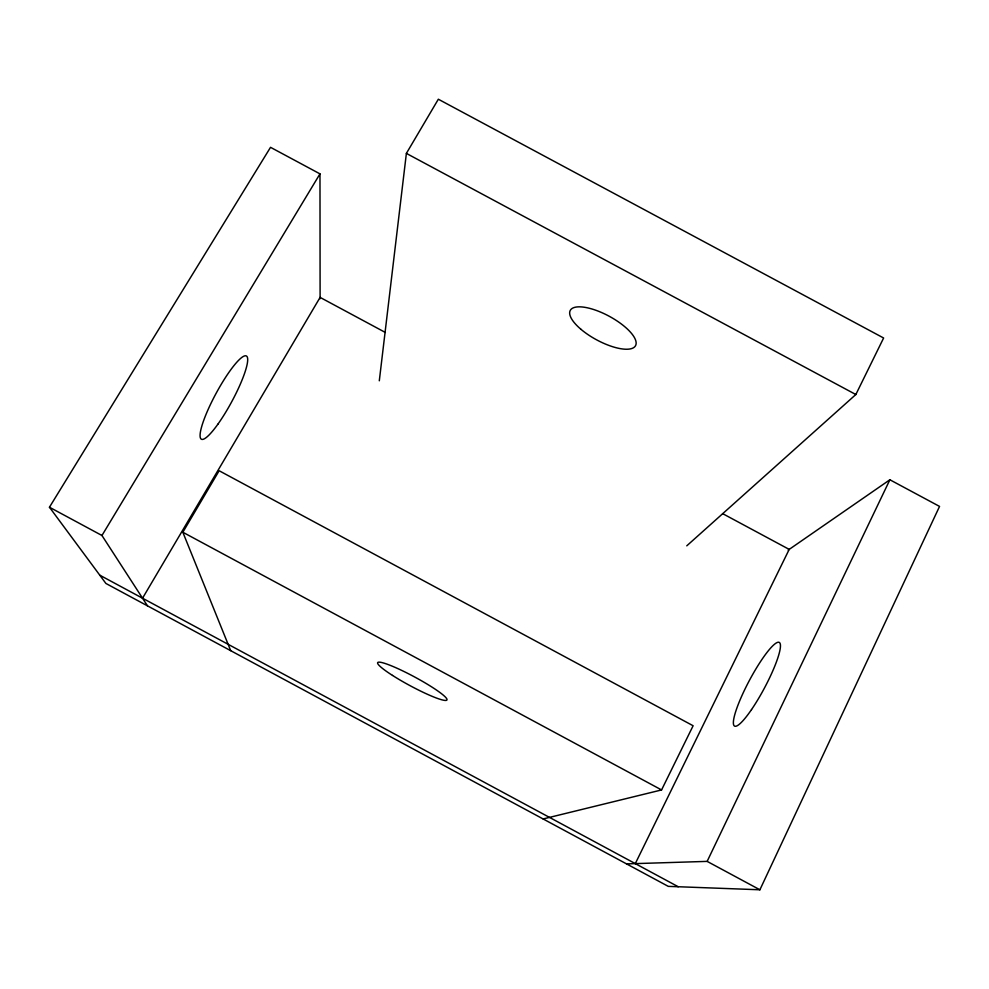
<?xml version="1.0" encoding="UTF-8"?>
<svg xmlns="http://www.w3.org/2000/svg" width="989" height="989" viewBox="0 0 989 989"><rect width="100%" height="100%" fill="white"/><g stroke="black" fill="none" stroke-linecap="round" stroke-linejoin="round"><path stroke-width="1.48" d="M379.306 380.802L406.38 153.394L438.337 99.221L883.622 338.003L855.844 394.524L686.762 545.841M320.102 298.752L319.979 173.866L270.529 147.324L49.45 507.221L105.91 583.461L668.28 886.367L759.898 889.779L939.55 506.417L889.877 479.764L788.221 550.069M626.544 863.891L707.147 861.382L889.877 479.764M635.297 863.62L789.197 549.389L722.576 513.6M543.109 818.954L661.567 789.939L693.116 725.741L219.138 470.739L182.841 532.243L230.684 650.663M142.54 598.209L320.102 297.392L385.364 332.465M147.485 605.849L101.954 535.494L319.979 173.866M406.38 153.394L855.844 394.524M182.841 532.243L661.567 789.939M49.45 507.221L101.954 535.494M707.147 861.382L759.898 889.779M99.778 575.178L678.231 886.737M392.497 675.413A39.325 4.908 28.3 0 0 446.867 700.051A39.325 4.908 28.3 0 0 397.553 668.477A39.325 4.908 28.3 0 0 392.497 675.413M580.691 329.077A37.112 13.376 28.4 0 0 635.457 345.829A37.112 13.376 28.4 0 0 592.572 309.174A37.112 13.376 28.4 0 0 580.691 329.077M217.852 424.244A47.311 8.864 -61.6 0 0 246.854 356.361A47.311 8.864 -61.6 0 0 206.948 412.203A47.311 8.864 -61.6 0 0 217.852 424.244M751.516 709.583A47.398 8.419 -61.9 0 0 779.493 642.578A47.398 8.419 -61.9 0 0 739.797 700.558A47.398 8.419 -61.9 0 0 751.516 709.583"/></g></svg>
